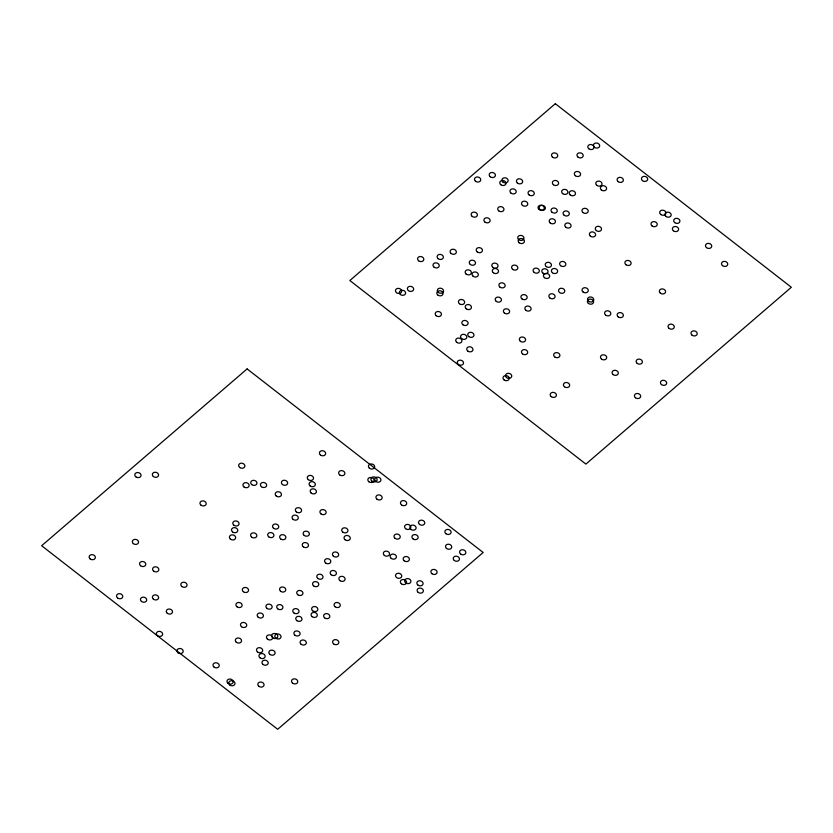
<?xml version="1.0" encoding="UTF-8"?>
<svg xmlns="http://www.w3.org/2000/svg" width="833" height="833" viewBox="0 0 833 833"><rect width="100%" height="100%" fill="white"/><g stroke="black" fill="none" stroke-linecap="round" stroke-linejoin="round"><path stroke-width="1.25" d="M247.12 368.915L41.65 545.73L277.681 729.291L483.15 552.487L247.12 368.915M555.319 103.709L349.85 280.513L585.88 464.085L791.35 287.27L555.319 103.709M519.178 242.767A3.155 2.52 11.5 0 0 524.342 241.809A3.155 2.52 11.5 0 0 520.344 238.561A3.155 2.52 11.5 0 0 519.178 242.767M613.088 374.558A3.155 2.52 11.5 0 0 618.253 373.601A3.155 2.52 11.5 0 0 614.254 370.352A3.155 2.52 11.5 0 0 613.088 374.558M554.684 356.878A3.155 2.52 11.5 0 0 559.849 355.92A3.155 2.52 11.5 0 0 555.85 352.661A3.155 2.52 11.5 0 0 554.684 356.878M635.433 397.747A3.155 2.52 11.5 0 0 640.598 396.779A3.155 2.52 11.5 0 0 636.589 393.53A3.155 2.52 11.5 0 0 635.433 397.747M596.792 185.343A3.155 2.52 11.5 0 0 601.957 184.385A3.155 2.52 11.5 0 0 597.959 181.136A3.155 2.52 11.5 0 0 596.792 185.343M588.546 301.213A3.155 2.52 11.5 0 0 593.71 300.255A3.155 2.52 11.5 0 0 589.712 297.006A3.155 2.52 11.5 0 0 588.546 301.213M564.097 215.195A3.155 2.52 11.5 0 0 569.272 214.237A3.155 2.52 11.5 0 0 565.263 210.988A3.155 2.52 11.5 0 0 564.097 215.195M510.983 193.11A3.155 2.52 11.5 0 0 516.148 192.142A3.155 2.52 11.5 0 0 512.139 188.893A3.155 2.52 11.5 0 0 510.983 193.11M559.557 292.518A3.155 2.52 11.5 0 0 564.722 291.55A3.155 2.52 11.5 0 0 560.724 288.301A3.155 2.52 11.5 0 0 559.557 292.518M458.296 364.417A3.155 2.52 11.5 0 0 463.46 363.448A3.155 2.52 11.5 0 0 459.462 360.2A3.155 2.52 11.5 0 0 458.296 364.417M470.281 264.446A3.155 2.52 11.5 0 0 475.445 263.488A3.155 2.52 11.5 0 0 471.447 260.229A3.155 2.52 11.5 0 0 470.281 264.446M512.607 269.33A3.155 2.52 11.5 0 0 517.772 268.372A3.155 2.52 11.5 0 0 513.763 265.123A3.155 2.52 11.5 0 0 512.607 269.33M570.272 194.964A3.155 2.52 11.5 0 0 575.436 194.006A3.155 2.52 11.5 0 0 571.428 190.757A3.155 2.52 11.5 0 0 570.272 194.964M553.383 184.718A3.155 2.52 11.5 0 0 558.547 183.76A3.155 2.52 11.5 0 0 554.539 180.501A3.155 2.52 11.5 0 0 553.383 184.718M466.157 274.078A3.155 2.52 11.5 0 0 471.322 273.12A3.155 2.52 11.5 0 0 467.323 269.871A3.155 2.52 11.5 0 0 466.157 274.078M500.779 184.707A3.155 2.52 11.5 0 0 505.954 183.749A3.155 2.52 11.5 0 0 501.945 180.501A3.155 2.52 11.5 0 0 500.779 184.707M552.05 212.269A3.155 2.52 11.5 0 0 557.215 211.311A3.155 2.52 11.5 0 0 553.206 208.063A3.155 2.52 11.5 0 0 552.05 212.269M408.409 290.613A3.155 2.52 11.5 0 0 413.584 289.655A3.155 2.52 11.5 0 0 409.576 286.396A3.155 2.52 11.5 0 0 408.409 290.613M565.836 227.242A3.155 2.52 11.5 0 0 571.001 226.274A3.155 2.52 11.5 0 0 567.002 223.025A3.155 2.52 11.5 0 0 565.836 227.242M583.058 291.966A3.155 2.52 11.5 0 0 588.223 291.009A3.155 2.52 11.5 0 0 584.225 287.749A3.155 2.52 11.5 0 0 583.058 291.966M477.215 251.889A3.155 2.52 11.5 0 0 482.38 250.931A3.155 2.52 11.5 0 0 478.371 247.672A3.155 2.52 11.5 0 0 477.215 251.889M722.513 265.633A3.155 2.52 11.5 0 0 727.678 264.665A3.155 2.52 11.5 0 0 723.679 261.416A3.155 2.52 11.5 0 0 722.513 265.633M577.987 157.093A3.155 2.52 11.5 0 0 583.152 156.135A3.155 2.52 11.5 0 0 579.154 152.876A3.155 2.52 11.5 0 0 577.987 157.093M673.397 230.783A3.155 2.52 11.5 0 0 678.562 229.825A3.155 2.52 11.5 0 0 674.553 226.566A3.155 2.52 11.5 0 0 673.397 230.783M503.996 379.869A3.155 2.52 11.5 0 0 509.161 378.911A3.155 2.52 11.5 0 0 505.162 375.662A3.155 2.52 11.5 0 0 503.996 379.869M601.488 359.044A3.155 2.52 11.5 0 0 606.653 358.075A3.155 2.52 11.5 0 0 602.655 354.827A3.155 2.52 11.5 0 0 601.488 359.044M498.738 210.864A3.155 2.52 11.5 0 0 503.903 209.906A3.155 2.52 11.5 0 0 499.904 206.657A3.155 2.52 11.5 0 0 498.738 210.864M575.353 175.721A3.155 2.52 11.5 0 0 580.518 174.753A3.155 2.52 11.5 0 0 576.519 171.504A3.155 2.52 11.5 0 0 575.353 175.721M706.509 247.63A3.155 2.52 11.5 0 0 711.674 246.662A3.155 2.52 11.5 0 0 707.665 243.413A3.155 2.52 11.5 0 0 706.509 247.63M564.43 386.751A3.155 2.52 11.5 0 0 569.595 385.794A3.155 2.52 11.5 0 0 565.586 382.545A3.155 2.52 11.5 0 0 564.43 386.751M400.371 294.507A3.155 2.52 11.5 0 0 405.536 293.549A3.155 2.52 11.5 0 0 401.537 290.3A3.155 2.52 11.5 0 0 400.371 294.507M590.389 236.156A3.155 2.52 11.5 0 0 595.553 235.198A3.155 2.52 11.5 0 0 591.545 231.949A3.155 2.52 11.5 0 0 590.389 236.156M582.996 212.561A3.155 2.52 11.5 0 0 588.16 211.603A3.155 2.52 11.5 0 0 584.162 208.344A3.155 2.52 11.5 0 0 582.996 212.561M436.211 315.769A3.155 2.52 11.5 0 0 441.375 314.812A3.155 2.52 11.5 0 0 437.367 311.552A3.155 2.52 11.5 0 0 436.211 315.769M496.218 301.338A3.155 2.52 11.5 0 0 501.383 300.38A3.155 2.52 11.5 0 0 497.384 297.131A3.155 2.52 11.5 0 0 496.218 301.338M661.444 384.554A3.155 2.52 11.5 0 0 666.608 383.596A3.155 2.52 11.5 0 0 662.599 380.348A3.155 2.52 11.5 0 0 661.444 384.554M437.835 295.038A3.155 2.52 11.5 0 0 443 294.07A3.155 2.52 11.5 0 0 439.001 290.821A3.155 2.52 11.5 0 0 437.835 295.038M434.014 267.122A3.155 2.52 11.5 0 0 439.178 266.164A3.155 2.52 11.5 0 0 435.18 262.905A3.155 2.52 11.5 0 0 434.014 267.122M499.925 287.083A3.155 2.52 11.5 0 0 505.09 286.125A3.155 2.52 11.5 0 0 501.091 282.866A3.155 2.52 11.5 0 0 499.925 287.083M560.63 265.706A3.155 2.52 11.5 0 0 565.794 264.748A3.155 2.52 11.5 0 0 561.796 261.5A3.155 2.52 11.5 0 0 560.63 265.706M637.151 363.355A3.155 2.52 11.5 0 0 642.316 362.397A3.155 2.52 11.5 0 0 638.317 359.148A3.155 2.52 11.5 0 0 637.151 363.355M462.856 324.714A3.155 2.52 11.5 0 0 468.031 323.756A3.155 2.52 11.5 0 0 464.023 320.497A3.155 2.52 11.5 0 0 462.856 324.714M660.694 214.445A3.155 2.52 11.5 0 0 665.869 213.477A3.155 2.52 11.5 0 0 661.86 210.228A3.155 2.52 11.5 0 0 660.694 214.445M542.814 273.005A3.155 2.52 11.5 0 0 547.979 272.047A3.155 2.52 11.5 0 0 543.98 268.799A3.155 2.52 11.5 0 0 542.814 273.005M605.601 315.061A3.155 2.52 11.5 0 0 610.766 314.103A3.155 2.52 11.5 0 0 606.768 310.844A3.155 2.52 11.5 0 0 605.601 315.061M522.478 353.848A3.155 2.52 11.5 0 0 527.643 352.89A3.155 2.52 11.5 0 0 523.645 349.641A3.155 2.52 11.5 0 0 522.478 353.848M504.392 313.031A3.155 2.52 11.5 0 0 509.557 312.073A3.155 2.52 11.5 0 0 505.558 308.824A3.155 2.52 11.5 0 0 504.392 313.031M540.159 209.572A3.155 2.52 11.5 0 0 545.323 208.614A3.155 2.52 11.5 0 0 541.315 205.366A3.155 2.52 11.5 0 0 540.159 209.572M518.74 239.644A3.155 2.52 11.5 0 0 523.905 238.686A3.155 2.52 11.5 0 0 519.907 235.437A3.155 2.52 11.5 0 0 518.74 239.644M466.23 308.793A3.155 2.52 11.5 0 0 471.395 307.825A3.155 2.52 11.5 0 0 467.386 304.576A3.155 2.52 11.5 0 0 466.23 308.793M456.723 342.321A3.155 2.52 11.5 0 0 461.888 341.353A3.155 2.52 11.5 0 0 457.89 338.104A3.155 2.52 11.5 0 0 456.723 342.321M546.24 266.55A3.155 2.52 11.5 0 0 551.404 265.592A3.155 2.52 11.5 0 0 547.406 262.343A3.155 2.52 11.5 0 0 546.24 266.55M492.824 267.362A3.155 2.52 11.5 0 0 497.988 266.404A3.155 2.52 11.5 0 0 493.979 263.145A3.155 2.52 11.5 0 0 492.824 267.362M562.66 193.62A3.155 2.52 11.5 0 0 567.825 192.652A3.155 2.52 11.5 0 0 563.826 189.403A3.155 2.52 11.5 0 0 562.66 193.62M652.01 225.878A3.155 2.52 11.5 0 0 657.175 224.92A3.155 2.52 11.5 0 0 653.176 221.672A3.155 2.52 11.5 0 0 652.01 225.878M618.128 181.615A3.155 2.52 11.5 0 0 623.292 180.657A3.155 2.52 11.5 0 0 619.294 177.398A3.155 2.52 11.5 0 0 618.128 181.615M521.947 298.87A3.155 2.52 11.5 0 0 527.112 297.912A3.155 2.52 11.5 0 0 523.114 294.653A3.155 2.52 11.5 0 0 521.947 298.87M484.91 222.036A3.155 2.52 11.5 0 0 490.075 221.078A3.155 2.52 11.5 0 0 486.066 217.829A3.155 2.52 11.5 0 0 484.91 222.036M594.439 147.264A3.155 2.52 11.5 0 0 599.614 146.306A3.155 2.52 11.5 0 0 595.605 143.057A3.155 2.52 11.5 0 0 594.439 147.264M502.924 182.052A3.155 2.52 11.5 0 0 508.099 181.094A3.155 2.52 11.5 0 0 504.09 177.846A3.155 2.52 11.5 0 0 502.924 182.052M642.462 180.615A3.155 2.52 11.5 0 0 647.637 179.657A3.155 2.52 11.5 0 0 643.628 176.409A3.155 2.52 11.5 0 0 642.462 180.615M601.384 189.966A3.155 2.52 11.5 0 0 606.559 189.008A3.155 2.52 11.5 0 0 602.551 185.759A3.155 2.52 11.5 0 0 601.384 189.966M525.894 310.303A3.155 2.52 11.5 0 0 531.058 309.345A3.155 2.52 11.5 0 0 527.06 306.086A3.155 2.52 11.5 0 0 525.894 310.303M596.303 230.564A3.155 2.52 11.5 0 0 601.468 229.606A3.155 2.52 11.5 0 0 597.459 226.347A3.155 2.52 11.5 0 0 596.303 230.564M669.055 328.369A3.155 2.52 11.5 0 0 674.22 327.411A3.155 2.52 11.5 0 0 670.211 324.162A3.155 2.52 11.5 0 0 669.055 328.369M475.487 181.23A3.155 2.52 11.5 0 0 480.662 180.272A3.155 2.52 11.5 0 0 476.653 177.023A3.155 2.52 11.5 0 0 475.487 181.23M438.127 258.647A3.155 2.52 11.5 0 0 443.302 257.689A3.155 2.52 11.5 0 0 439.293 254.44A3.155 2.52 11.5 0 0 438.127 258.647M618.148 316.832A3.155 2.52 11.5 0 0 623.313 315.874A3.155 2.52 11.5 0 0 619.315 312.625A3.155 2.52 11.5 0 0 618.148 316.832M544.449 277.67A3.155 2.52 11.5 0 0 549.613 276.702A3.155 2.52 11.5 0 0 545.615 273.453A3.155 2.52 11.5 0 0 544.449 277.67M468.76 336.574A3.155 2.52 11.5 0 0 473.925 335.616A3.155 2.52 11.5 0 0 469.927 332.357A3.155 2.52 11.5 0 0 468.76 336.574M588.816 148.763A3.155 2.52 11.5 0 0 593.981 147.805A3.155 2.52 11.5 0 0 589.983 144.557A3.155 2.52 11.5 0 0 588.816 148.763M625.906 264.696A3.155 2.52 11.5 0 0 631.07 263.738A3.155 2.52 11.5 0 0 627.072 260.479A3.155 2.52 11.5 0 0 625.906 264.696M665.942 216.403A3.155 2.52 11.5 0 0 671.106 215.445A3.155 2.52 11.5 0 0 667.098 212.196A3.155 2.52 11.5 0 0 665.942 216.403M549.863 298.006A3.155 2.52 11.5 0 0 555.028 297.048A3.155 2.52 11.5 0 0 551.019 293.799A3.155 2.52 11.5 0 0 549.863 298.006M461.576 338.583A3.155 2.52 11.5 0 0 466.751 337.625A3.155 2.52 11.5 0 0 462.742 334.377A3.155 2.52 11.5 0 0 461.576 338.583M473.102 276.202A3.155 2.52 11.5 0 0 478.267 275.244A3.155 2.52 11.5 0 0 474.269 271.995A3.155 2.52 11.5 0 0 473.102 276.202M529.049 194.891A3.155 2.52 11.5 0 0 534.213 193.933A3.155 2.52 11.5 0 0 530.215 190.684A3.155 2.52 11.5 0 0 529.049 194.891M534.13 272.381A3.155 2.52 11.5 0 0 539.295 271.423A3.155 2.52 11.5 0 0 535.286 268.164A3.155 2.52 11.5 0 0 534.13 272.381M517.428 183.062A3.155 2.52 11.5 0 0 522.593 182.104A3.155 2.52 11.5 0 0 518.595 178.845A3.155 2.52 11.5 0 0 517.428 183.062M520.365 341.259A3.155 2.52 11.5 0 0 525.529 340.301A3.155 2.52 11.5 0 0 521.531 337.042A3.155 2.52 11.5 0 0 520.365 341.259M522.53 205.418A3.155 2.52 11.5 0 0 527.695 204.46A3.155 2.52 11.5 0 0 523.686 201.211A3.155 2.52 11.5 0 0 522.53 205.418M660.35 293.154A3.155 2.52 11.5 0 0 665.515 292.196A3.155 2.52 11.5 0 0 661.506 288.947A3.155 2.52 11.5 0 0 660.35 293.154M551.196 396.623A3.155 2.52 11.5 0 0 556.361 395.665A3.155 2.52 11.5 0 0 552.362 392.416A3.155 2.52 11.5 0 0 551.196 396.623M438.325 292.435A3.155 2.52 11.5 0 0 443.489 291.467A3.155 2.52 11.5 0 0 439.491 288.218A3.155 2.52 11.5 0 0 438.325 292.435M467.74 351.037A3.155 2.52 11.5 0 0 472.905 350.079A3.155 2.52 11.5 0 0 468.906 346.83A3.155 2.52 11.5 0 0 467.74 351.037M550.217 223.005A3.155 2.52 11.5 0 0 555.382 222.047A3.155 2.52 11.5 0 0 551.373 218.798A3.155 2.52 11.5 0 0 550.217 223.005M396.466 292.633A3.155 2.52 11.5 0 0 401.641 291.675A3.155 2.52 11.5 0 0 397.633 288.416A3.155 2.52 11.5 0 0 396.466 292.633M506.526 377.557A3.155 2.52 11.5 0 0 511.691 376.599A3.155 2.52 11.5 0 0 507.693 373.351A3.155 2.52 11.5 0 0 506.526 377.557M552.508 157.145A3.155 2.52 11.5 0 0 557.683 156.188A3.155 2.52 11.5 0 0 553.674 152.939A3.155 2.52 11.5 0 0 552.508 157.145M552.425 272.745A3.155 2.52 11.5 0 0 557.589 271.777A3.155 2.52 11.5 0 0 553.591 268.528A3.155 2.52 11.5 0 0 552.425 272.745M418.593 260.781A3.155 2.52 11.5 0 0 423.758 259.823A3.155 2.52 11.5 0 0 419.759 256.564A3.155 2.52 11.5 0 0 418.593 260.781M472.155 216.372A3.155 2.52 11.5 0 0 477.33 215.403A3.155 2.52 11.5 0 0 473.321 212.155A3.155 2.52 11.5 0 0 472.155 216.372M539.066 209.499A3.155 2.52 11.5 0 0 544.23 208.542A3.155 2.52 11.5 0 0 540.232 205.282A3.155 2.52 11.5 0 0 539.066 209.499M451.132 253.492A3.155 2.52 11.5 0 0 456.297 252.534A3.155 2.52 11.5 0 0 452.288 249.275A3.155 2.52 11.5 0 0 451.132 253.492M691.994 335.126A3.155 2.52 11.5 0 0 697.159 334.168A3.155 2.52 11.5 0 0 693.16 330.92A3.155 2.52 11.5 0 0 691.994 335.126M459.42 303.743A3.155 2.52 11.5 0 0 464.585 302.785A3.155 2.52 11.5 0 0 460.587 299.536A3.155 2.52 11.5 0 0 459.42 303.743M493.303 272.745A3.155 2.52 11.5 0 0 498.467 271.777A3.155 2.52 11.5 0 0 494.469 268.528A3.155 2.52 11.5 0 0 493.303 272.745M674.678 222.588A3.155 2.52 11.5 0 0 679.853 221.63A3.155 2.52 11.5 0 0 675.844 218.381A3.155 2.52 11.5 0 0 674.678 222.588M588.379 303.389A3.155 2.52 11.5 0 0 593.544 302.431A3.155 2.52 11.5 0 0 589.545 299.172A3.155 2.52 11.5 0 0 588.379 303.389M490.2 176.742A3.155 2.52 11.5 0 0 495.364 175.784A3.155 2.52 11.5 0 0 491.355 172.535A3.155 2.52 11.5 0 0 490.2 176.742M133.332 543.616A3.155 2.52 11.5 0 0 138.497 542.658A3.155 2.52 11.5 0 0 134.498 539.409A3.155 2.52 11.5 0 0 133.332 543.616M200.982 505.131A3.155 2.52 11.5 0 0 206.147 504.173A3.155 2.52 11.5 0 0 202.148 500.914A3.155 2.52 11.5 0 0 200.982 505.131M296.756 620.564A3.155 2.52 11.5 0 0 301.921 619.606A3.155 2.52 11.5 0 0 297.912 616.358A3.155 2.52 11.5 0 0 296.756 620.564M401.35 583.777A3.155 2.52 11.5 0 0 406.514 582.819A3.155 2.52 11.5 0 0 402.516 579.57A3.155 2.52 11.5 0 0 401.35 583.777M405.702 582.829A3.155 2.52 11.5 0 0 410.867 581.861A3.155 2.52 11.5 0 0 406.868 578.612A3.155 2.52 11.5 0 0 405.702 582.829M333.45 556.225A3.155 2.52 11.5 0 0 338.614 555.267A3.155 2.52 11.5 0 0 334.616 552.019A3.155 2.52 11.5 0 0 333.45 556.225M268.715 536.816A3.155 2.52 11.5 0 0 273.88 535.848A3.155 2.52 11.5 0 0 269.882 532.599A3.155 2.52 11.5 0 0 268.715 536.816M90.131 558.901A3.155 2.52 11.5 0 0 95.295 557.943A3.155 2.52 11.5 0 0 91.297 554.695A3.155 2.52 11.5 0 0 90.131 558.901M141.464 601.416A3.155 2.52 11.5 0 0 146.639 600.458A3.155 2.52 11.5 0 0 142.63 597.209A3.155 2.52 11.5 0 0 141.464 601.416M454.245 560.453A3.155 2.52 11.5 0 0 459.41 559.495A3.155 2.52 11.5 0 0 455.412 556.236A3.155 2.52 11.5 0 0 454.245 560.453M241.508 626.718A3.155 2.52 11.5 0 0 246.672 625.76A3.155 2.52 11.5 0 0 242.674 622.501A3.155 2.52 11.5 0 0 241.508 626.718M384.336 555.382A3.155 2.52 11.5 0 0 389.5 554.424A3.155 2.52 11.5 0 0 385.502 551.165A3.155 2.52 11.5 0 0 384.336 555.382M258.199 617.232A3.155 2.52 11.5 0 0 263.374 616.274A3.155 2.52 11.5 0 0 259.365 613.026A3.155 2.52 11.5 0 0 258.199 617.232M251.733 484.587A3.155 2.52 11.5 0 0 256.897 483.629A3.155 2.52 11.5 0 0 252.899 480.381A3.155 2.52 11.5 0 0 251.733 484.587M293.07 519.344A3.155 2.52 11.5 0 0 298.245 518.386A3.155 2.52 11.5 0 0 294.236 515.138A3.155 2.52 11.5 0 0 293.07 519.344M324.599 617.847A3.155 2.52 11.5 0 0 329.764 616.889A3.155 2.52 11.5 0 0 325.765 613.64A3.155 2.52 11.5 0 0 324.599 617.847M331.18 574.749A3.155 2.52 11.5 0 0 336.355 573.781A3.155 2.52 11.5 0 0 332.346 570.532A3.155 2.52 11.5 0 0 331.18 574.749M277.722 608.84A3.155 2.52 11.5 0 0 282.887 607.871A3.155 2.52 11.5 0 0 278.888 604.623A3.155 2.52 11.5 0 0 277.722 608.84M280.669 538.92A3.155 2.52 11.5 0 0 285.834 537.962A3.155 2.52 11.5 0 0 281.825 534.713A3.155 2.52 11.5 0 0 280.669 538.92M135.81 476.799A3.155 2.52 11.5 0 0 140.975 475.841A3.155 2.52 11.5 0 0 136.976 472.582A3.155 2.52 11.5 0 0 135.81 476.799M273.526 528.268A3.155 2.52 11.5 0 0 278.691 527.31A3.155 2.52 11.5 0 0 274.692 524.061A3.155 2.52 11.5 0 0 273.526 528.268M311.219 493.105A3.155 2.52 11.5 0 0 316.384 492.147A3.155 2.52 11.5 0 0 312.375 488.888A3.155 2.52 11.5 0 0 311.219 493.105M404.182 560.776A3.155 2.52 11.5 0 0 409.347 559.807A3.155 2.52 11.5 0 0 405.348 556.559A3.155 2.52 11.5 0 0 404.182 560.776M304.17 535.4A3.155 2.52 11.5 0 0 309.335 534.432A3.155 2.52 11.5 0 0 305.336 531.183A3.155 2.52 11.5 0 0 304.17 535.4M261.437 486.722A3.155 2.52 11.5 0 0 266.602 485.764A3.155 2.52 11.5 0 0 262.593 482.505A3.155 2.52 11.5 0 0 261.437 486.722M227.992 683.289A3.155 2.52 11.5 0 0 233.157 682.331A3.155 2.52 11.5 0 0 229.148 679.082A3.155 2.52 11.5 0 0 227.992 683.289M243.34 591.711A3.155 2.52 11.5 0 0 248.505 590.753A3.155 2.52 11.5 0 0 244.506 587.504A3.155 2.52 11.5 0 0 243.34 591.711M267.476 639.15A3.155 2.52 11.5 0 0 272.641 638.193A3.155 2.52 11.5 0 0 268.642 634.944A3.155 2.52 11.5 0 0 267.476 639.15M275.806 638.193A3.155 2.52 11.5 0 0 280.971 637.235A3.155 2.52 11.5 0 0 276.973 633.986A3.155 2.52 11.5 0 0 275.806 638.193M391.166 558.339A3.155 2.52 11.5 0 0 396.341 557.371A3.155 2.52 11.5 0 0 392.333 554.122A3.155 2.52 11.5 0 0 391.166 558.339M214.008 667.035A3.155 2.52 11.5 0 0 219.173 666.077A3.155 2.52 11.5 0 0 215.174 662.818A3.155 2.52 11.5 0 0 214.008 667.035M236.905 606.747A3.155 2.52 11.5 0 0 242.07 605.789A3.155 2.52 11.5 0 0 238.061 602.53A3.155 2.52 11.5 0 0 236.905 606.747M335.074 606.747A3.155 2.52 11.5 0 0 340.239 605.789A3.155 2.52 11.5 0 0 336.23 602.54A3.155 2.52 11.5 0 0 335.074 606.747M445.884 533.682A3.155 2.52 11.5 0 0 451.049 532.724A3.155 2.52 11.5 0 0 447.05 529.465A3.155 2.52 11.5 0 0 445.884 533.682M376.943 499.154A3.155 2.52 11.5 0 0 382.108 498.196A3.155 2.52 11.5 0 0 378.109 494.948A3.155 2.52 11.5 0 0 376.943 499.154M312.646 610.797A3.155 2.52 11.5 0 0 317.81 609.839A3.155 2.52 11.5 0 0 313.812 606.591A3.155 2.52 11.5 0 0 312.646 610.797M396.518 577.519A3.155 2.52 11.5 0 0 401.683 576.551A3.155 2.52 11.5 0 0 397.685 573.302A3.155 2.52 11.5 0 0 396.518 577.519M333.596 643.878A3.155 2.52 11.5 0 0 338.76 642.92A3.155 2.52 11.5 0 0 334.762 639.671A3.155 2.52 11.5 0 0 333.596 643.878M342.727 532.058A3.155 2.52 11.5 0 0 347.892 531.1A3.155 2.52 11.5 0 0 343.894 527.851A3.155 2.52 11.5 0 0 342.727 532.058M375.693 481.401A3.155 2.52 11.5 0 0 380.868 480.443A3.155 2.52 11.5 0 0 376.86 477.194A3.155 2.52 11.5 0 0 375.693 481.401M339.645 474.862A3.155 2.52 11.5 0 0 344.81 473.904A3.155 2.52 11.5 0 0 340.812 470.655A3.155 2.52 11.5 0 0 339.645 474.862M280.554 591.253A3.155 2.52 11.5 0 0 285.719 590.285A3.155 2.52 11.5 0 0 281.721 587.036A3.155 2.52 11.5 0 0 280.554 591.253M272.558 637.734A3.155 2.52 11.5 0 0 277.733 636.776A3.155 2.52 11.5 0 0 273.724 633.528A3.155 2.52 11.5 0 0 272.558 637.734M232.542 531.902A3.155 2.52 11.5 0 0 237.717 530.944A3.155 2.52 11.5 0 0 233.709 527.685A3.155 2.52 11.5 0 0 232.542 531.902M293.789 612.869A3.155 2.52 11.5 0 0 298.953 611.911A3.155 2.52 11.5 0 0 294.955 608.652A3.155 2.52 11.5 0 0 293.789 612.869M301.088 644.242A3.155 2.52 11.5 0 0 306.263 643.284A3.155 2.52 11.5 0 0 302.254 640.036A3.155 2.52 11.5 0 0 301.088 644.242M317.81 578.456A3.155 2.52 11.5 0 0 322.975 577.498A3.155 2.52 11.5 0 0 318.977 574.239A3.155 2.52 11.5 0 0 317.81 578.456M460.597 554.007A3.155 2.52 11.5 0 0 465.762 553.039A3.155 2.52 11.5 0 0 461.763 549.79A3.155 2.52 11.5 0 0 460.597 554.007M369.456 468.24A3.155 2.52 11.5 0 0 374.621 467.282A3.155 2.52 11.5 0 0 370.623 464.023A3.155 2.52 11.5 0 0 369.456 468.24M417.864 585.016A3.155 2.52 11.5 0 0 423.029 584.058A3.155 2.52 11.5 0 0 419.03 580.809A3.155 2.52 11.5 0 0 417.864 585.016M405.577 528.663A3.155 2.52 11.5 0 0 410.752 527.706A3.155 2.52 11.5 0 0 406.743 524.446A3.155 2.52 11.5 0 0 405.577 528.663M230.439 539.128A3.155 2.52 11.5 0 0 235.604 538.17A3.155 2.52 11.5 0 0 231.605 534.911A3.155 2.52 11.5 0 0 230.439 539.128M296.361 511.931A3.155 2.52 11.5 0 0 301.536 510.962A3.155 2.52 11.5 0 0 297.527 507.714A3.155 2.52 11.5 0 0 296.361 511.931M177.96 652.76A3.155 2.52 11.5 0 0 183.135 651.791A3.155 2.52 11.5 0 0 179.126 648.543A3.155 2.52 11.5 0 0 177.96 652.76M157.395 635.621A3.155 2.52 11.5 0 0 162.57 634.663A3.155 2.52 11.5 0 0 158.562 631.414A3.155 2.52 11.5 0 0 157.395 635.621M419.54 524.405A3.155 2.52 11.5 0 0 424.705 523.447A3.155 2.52 11.5 0 0 420.707 520.198A3.155 2.52 11.5 0 0 419.54 524.405M320.924 513.836A3.155 2.52 11.5 0 0 326.088 512.878A3.155 2.52 11.5 0 0 322.09 509.629A3.155 2.52 11.5 0 0 320.924 513.836M410.877 529.351A3.155 2.52 11.5 0 0 416.052 528.382A3.155 2.52 11.5 0 0 412.043 525.134A3.155 2.52 11.5 0 0 410.877 529.351M259.927 657.778A3.155 2.52 11.5 0 0 265.092 656.82A3.155 2.52 11.5 0 0 261.093 653.572A3.155 2.52 11.5 0 0 259.927 657.778M262.989 664.432A3.155 2.52 11.5 0 0 268.153 663.474A3.155 2.52 11.5 0 0 264.155 660.225A3.155 2.52 11.5 0 0 262.989 664.432M294.882 635.183A3.155 2.52 11.5 0 0 300.047 634.225A3.155 2.52 11.5 0 0 296.048 630.977A3.155 2.52 11.5 0 0 294.882 635.183M251.608 537.118A3.155 2.52 11.5 0 0 256.772 536.16A3.155 2.52 11.5 0 0 252.774 532.901A3.155 2.52 11.5 0 0 251.608 537.118M236.322 642.253A3.155 2.52 11.5 0 0 241.487 641.285A3.155 2.52 11.5 0 0 237.478 638.036A3.155 2.52 11.5 0 0 236.322 642.253M153.595 571.063A3.155 2.52 11.5 0 0 158.77 570.095A3.155 2.52 11.5 0 0 154.761 566.846A3.155 2.52 11.5 0 0 153.595 571.063M371.903 481.141A3.155 2.52 11.5 0 0 377.068 480.183A3.155 2.52 11.5 0 0 373.069 476.934A3.155 2.52 11.5 0 0 371.903 481.141M368.842 481.724A3.155 2.52 11.5 0 0 374.007 480.756A3.155 2.52 11.5 0 0 370.008 477.507A3.155 2.52 11.5 0 0 368.842 481.724M418.135 592.336A3.155 2.52 11.5 0 0 423.31 591.378A3.155 2.52 11.5 0 0 419.301 588.129A3.155 2.52 11.5 0 0 418.135 592.336M233.813 525.186A3.155 2.52 11.5 0 0 238.988 524.228A3.155 2.52 11.5 0 0 234.979 520.979A3.155 2.52 11.5 0 0 233.813 525.186M308.304 479.662A3.155 2.52 11.5 0 0 313.468 478.704A3.155 2.52 11.5 0 0 309.47 475.445A3.155 2.52 11.5 0 0 308.304 479.662M431.879 573.677A3.155 2.52 11.5 0 0 437.044 572.708A3.155 2.52 11.5 0 0 433.045 569.46A3.155 2.52 11.5 0 0 431.879 573.677M239.654 467.448A3.155 2.52 11.5 0 0 244.819 466.49A3.155 2.52 11.5 0 0 240.82 463.242A3.155 2.52 11.5 0 0 239.654 467.448M140.569 565.753A3.155 2.52 11.5 0 0 145.733 564.784A3.155 2.52 11.5 0 0 141.735 561.536A3.155 2.52 11.5 0 0 140.569 565.753M345.049 539.732A3.155 2.52 11.5 0 0 350.214 538.774A3.155 2.52 11.5 0 0 346.205 535.515A3.155 2.52 11.5 0 0 345.049 539.732M153.418 599.146A3.155 2.52 11.5 0 0 158.582 598.177A3.155 2.52 11.5 0 0 154.574 594.929A3.155 2.52 11.5 0 0 153.418 599.146M276.233 495.989A3.155 2.52 11.5 0 0 281.398 495.031A3.155 2.52 11.5 0 0 277.399 491.782A3.155 2.52 11.5 0 0 276.233 495.989M310.105 485.91A3.155 2.52 11.5 0 0 315.27 484.952A3.155 2.52 11.5 0 0 311.271 481.693A3.155 2.52 11.5 0 0 310.105 485.91M292.529 683.102A3.155 2.52 11.5 0 0 297.693 682.144A3.155 2.52 11.5 0 0 293.685 678.895A3.155 2.52 11.5 0 0 292.529 683.102M243.944 486.909A3.155 2.52 11.5 0 0 249.109 485.951A3.155 2.52 11.5 0 0 245.11 482.703A3.155 2.52 11.5 0 0 243.944 486.909M181.833 586.494A3.155 2.52 11.5 0 0 186.998 585.537A3.155 2.52 11.5 0 0 183 582.277A3.155 2.52 11.5 0 0 181.833 586.494M117.557 597.938A3.155 2.52 11.5 0 0 122.722 596.98A3.155 2.52 11.5 0 0 118.723 593.721A3.155 2.52 11.5 0 0 117.557 597.938M258.824 686.288A3.155 2.52 11.5 0 0 263.988 685.32A3.155 2.52 11.5 0 0 259.99 682.071A3.155 2.52 11.5 0 0 258.824 686.288M297.725 594.7A3.155 2.52 11.5 0 0 302.889 593.742A3.155 2.52 11.5 0 0 298.88 590.493A3.155 2.52 11.5 0 0 297.725 594.7M266.924 608.371A3.155 2.52 11.5 0 0 272.099 607.413A3.155 2.52 11.5 0 0 268.091 604.164A3.155 2.52 11.5 0 0 266.924 608.371M229.773 684.965A3.155 2.52 11.5 0 0 234.937 684.008A3.155 2.52 11.5 0 0 230.939 680.759A3.155 2.52 11.5 0 0 229.773 684.965M395.019 538.305A3.155 2.52 11.5 0 0 400.184 537.347A3.155 2.52 11.5 0 0 396.185 534.088A3.155 2.52 11.5 0 0 395.019 538.305M446.519 548.468A3.155 2.52 11.5 0 0 451.684 547.51A3.155 2.52 11.5 0 0 447.685 544.261A3.155 2.52 11.5 0 0 446.519 548.468M320.424 454.974A3.155 2.52 11.5 0 0 325.588 454.016A3.155 2.52 11.5 0 0 321.59 450.757A3.155 2.52 11.5 0 0 320.424 454.974M167.287 613.275A3.155 2.52 11.5 0 0 172.452 612.317A3.155 2.52 11.5 0 0 168.453 609.069A3.155 2.52 11.5 0 0 167.287 613.275M303.254 546.802A3.155 2.52 11.5 0 0 308.429 545.844A3.155 2.52 11.5 0 0 304.42 542.595A3.155 2.52 11.5 0 0 303.254 546.802M313.552 585.87A3.155 2.52 11.5 0 0 318.727 584.912A3.155 2.52 11.5 0 0 314.718 581.663A3.155 2.52 11.5 0 0 313.552 585.87M153.355 476.507A3.155 2.52 11.5 0 0 158.52 475.549A3.155 2.52 11.5 0 0 154.511 472.301A3.155 2.52 11.5 0 0 153.355 476.507M312.083 616.639A3.155 2.52 11.5 0 0 317.248 615.681A3.155 2.52 11.5 0 0 313.25 612.432A3.155 2.52 11.5 0 0 312.083 616.639M339.895 580.58A3.155 2.52 11.5 0 0 345.06 579.622A3.155 2.52 11.5 0 0 341.061 576.374A3.155 2.52 11.5 0 0 339.895 580.58M269.871 654.394A3.155 2.52 11.5 0 0 275.046 653.436A3.155 2.52 11.5 0 0 271.037 650.188A3.155 2.52 11.5 0 0 269.871 654.394M401.475 504.86A3.155 2.52 11.5 0 0 406.639 503.903A3.155 2.52 11.5 0 0 402.641 500.643A3.155 2.52 11.5 0 0 401.475 504.86M257.48 651.927A3.155 2.52 11.5 0 0 262.645 650.969A3.155 2.52 11.5 0 0 258.647 647.72A3.155 2.52 11.5 0 0 257.48 651.927M412.939 538.826A3.155 2.52 11.5 0 0 418.104 537.868A3.155 2.52 11.5 0 0 414.105 534.619A3.155 2.52 11.5 0 0 412.939 538.826M325.578 562.931A3.155 2.52 11.5 0 0 330.743 561.963A3.155 2.52 11.5 0 0 326.744 558.714A3.155 2.52 11.5 0 0 325.578 562.931M282.429 484.504A3.155 2.52 11.5 0 0 287.593 483.536A3.155 2.52 11.5 0 0 283.584 480.287A3.155 2.52 11.5 0 0 282.429 484.504"/></g></svg>
